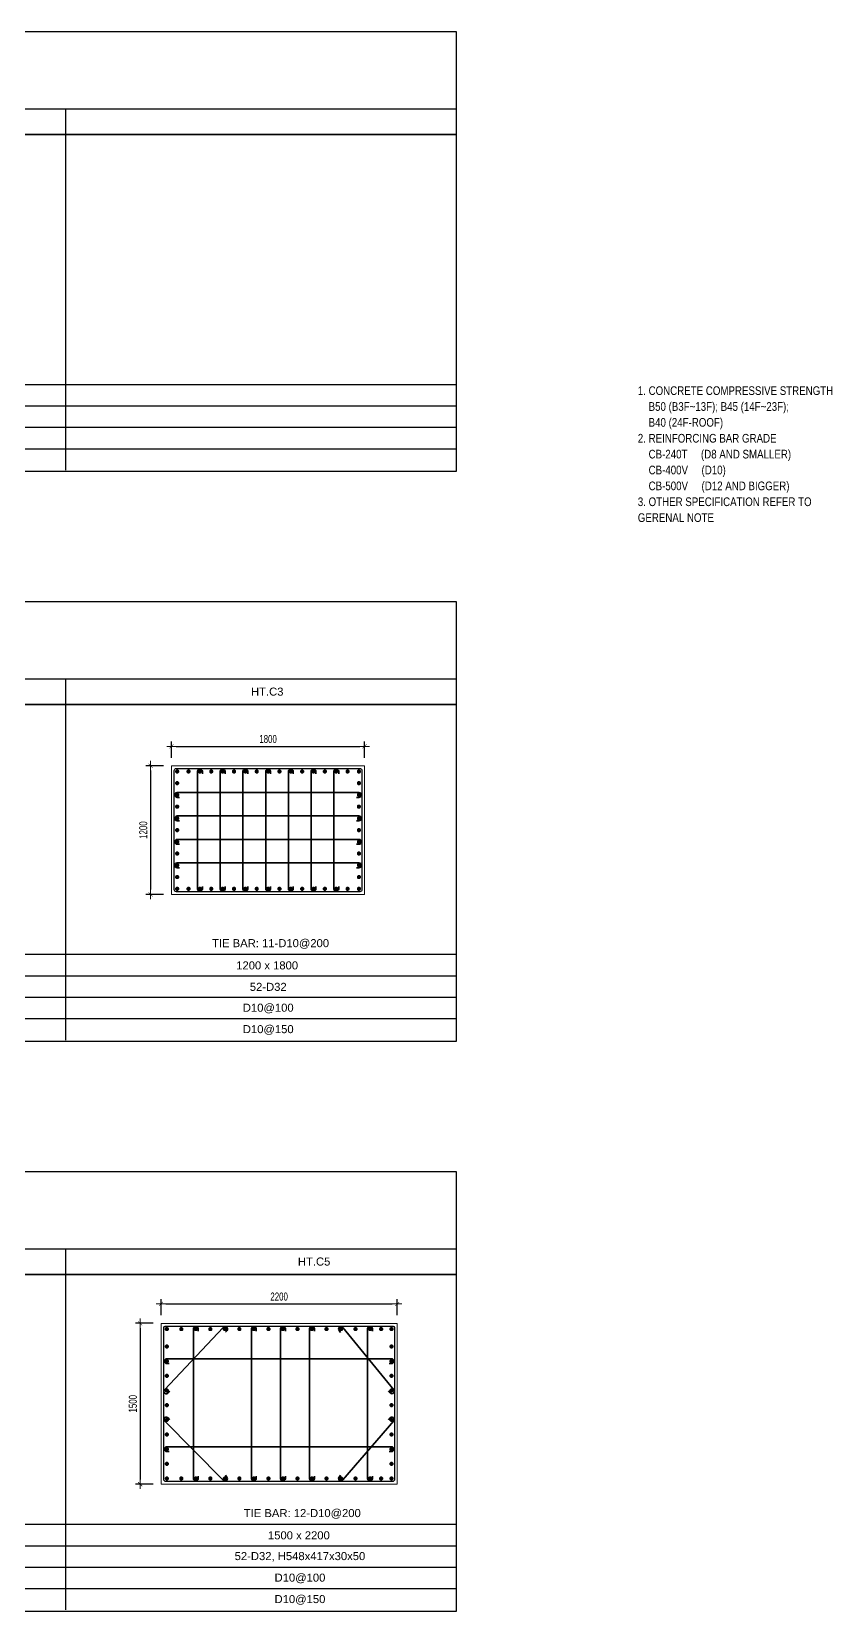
# Model space of a CAD drawing. Header units: millimetres. Extents: x 555829 to 578687, y 79229 to 95610.
# Drawn here: x 571224 to 578687, y 79893 to 94624 of the extents above; entities that cross this region are included whole.
import ezdxf
from ezdxf.enums import TextEntityAlignment as Align

# ---------------------------------------------------------------- set-up
doc = ezdxf.new("R2010")
doc.units = ezdxf.units.MM
doc.layers.get('Defpoints').update_dxf_attribs({"color": 151, "lineweight": 9})
for name, color, linetype in [('2', 2, 'Continuous'), ('A-ANNO-LEAD', 4, 'Continuous'), ('TIT1', 3, 'Continuous')]:
    doc.layers.add(name, color=color, linetype=linetype)
for name, color, linetype, lineweight in [('NDC_S_CONTINUOUS', 3, 'Continuous', 20), ('NDC_S_DIM', 1, 'Continuous', 15), ('NDC_S_REBAR', 4, 'Continuous', 35)]:
    doc.layers.add(name, color=color, linetype=linetype, lineweight=lineweight)
doc.styles.add('ARIAL', font='arial.ttf', dxfattribs={"width": 0.8})
doc.styles.add('NDC_ARIAL', font='arial.ttf', dxfattribs={"width": 0.85})
doc.styles.add('NDC_DIM', font='', dxfattribs={"width": 0.75})
doc.styles.get('NDC_DIM').set_extended_font_data('Dotum')
doc.dimstyles.new('NDC_dim_30', dxfattribs={"dimscale": 30, "dimtxt": 2.5, "dimasz": 1.5, "dimexe": 1.5, "dimexo": 2.5, "dimgap": 1, "dimtad": 1, "dimdec": 0, "dimzin": 0, "dimdsep": 46, "dimtxsty": 'NDC_DIM', "dimblk": 'DIMMARK', "dimcen": 0.09, "dimdle": 1.2, "dimclrd": 1, "dimclre": 1, "dimclrt": 3, "dimadec": 0, "dimazin": 0, "dimtfac": 1, "dimtdec": 0, "dimtix": 1, "dimtofl": 0, "dimtmove": 0, "dimatfit": 3, "dimfxl": 8, "dimfxlon": 1, "dimtolj": 1, "dimtzin": 0, "dimarcsym": 0})

# ---------------------------------------------------------------- blocks, each defined once
blk = doc.blocks.new('GN')
at = {"layer": 'TIT1', "insert": (0, 0), "char_height": 81, "width": 1996.3, "attachment_point": 1, "line_spacing_factor": 1.096296, "style": 'ARIAL'}
blk.add_mtext('\\A1;1. CONCRETE COMPRESSIVE STRENGTH\\P    B50 (B3F~13F); B45 (14F~23F); \\P    B40 (24F-ROOF)\\P2. REINFORCING BAR GRADE\\P    CB-240T     (D8 AND SMALLER)\\P    CB-400V     (D10)\\P    CB-500V     (D12 AND BIGGER)\\P3. OTHER SPECIFICATION REFER TO GERENAL NOTE ', dxfattribs=at)
blk = doc.blocks.new('DIMMARK')
at = {"layer": 'NDC_S_DIM', "color": 1}
blk.add_line((-1.5, 0), (1, 0), dxfattribs=at)
at = {"layer": 'NDC_S_DIM', "color": 2, "const_width": 0.1}
blk.add_lwpolyline([(-0.42, -0.42), (0.42, 0.42)], dxfattribs=at)
blk = doc.blocks.new('*D10')
at = {"layer": 'Defpoints', "color": 0, "ltscale": 40, "transparency": 16777216}
for p in [(574328, 87959), (572528, 87778), (574328, 87778)]:
    blk.add_point(p, dxfattribs=at)
at = {"layer": 'NDC_S_DIM', "color": 1, "lineweight": -2, "ltscale": 40, "transparency": 16777216}
for p, q in [((572528, 87853), (572528, 88004)), ((572573, 87959), (574283, 87959)), ((574328, 87853), (574328, 88004))]:
    blk.add_line(p, q, dxfattribs=at)
at = {"layer": 'NDC_S_DIM', "color": 1, "lineweight": -2, "ltscale": 40, "transparency": 16777216, "xscale": 45, "yscale": 45, "zscale": 45, "rotation": 180}
blk.add_blockref('DIMMARK', (572528, 87959), dxfattribs=at)
at = {"layer": 'NDC_S_DIM', "color": 1, "lineweight": -2, "ltscale": 40, "transparency": 16777216, "xscale": 45, "yscale": 45, "zscale": 45}
blk.add_blockref('DIMMARK', (574328, 87959), dxfattribs=at)
at = {"layer": 'NDC_S_DIM', "color": 3, "ltscale": 40, "transparency": 16777216, "insert": (573428, 88027), "char_height": 75, "attachment_point": 5, "style": 'NDC_DIM'}
blk.add_mtext('\\A1;1800', dxfattribs=at)
blk = doc.blocks.new('*D11')
at = {"layer": 'Defpoints', "color": 0, "ltscale": 40, "transparency": 16777216}
for p in [(572528, 87778), (572333, 86578), (572528, 86578)]:
    blk.add_point(p, dxfattribs=at)
at = {"layer": 'NDC_S_DIM', "color": 1, "lineweight": -2, "ltscale": 40, "transparency": 16777216}
for p, q in [((572453, 87778), (572288, 87778)), ((572333, 87733), (572333, 86623)), ((572453, 86578), (572288, 86578))]:
    blk.add_line(p, q, dxfattribs=at)
at = {"layer": 'NDC_S_DIM', "color": 1, "lineweight": -2, "ltscale": 40, "transparency": 16777216, "xscale": 45, "yscale": 45, "zscale": 45}
for p, rotation in [((572333, 87778), 90), ((572333, 86578), 270)]:
    blk.add_blockref('DIMMARK', p, dxfattribs=dict(at, rotation=rotation))
at = {"layer": 'NDC_S_DIM', "color": 3, "ltscale": 40, "transparency": 16777216, "insert": (572265, 87178), "char_height": 75, "attachment_point": 5, "rotation": 90, "style": 'NDC_DIM'}
blk.add_mtext('\\A1;1200', dxfattribs=at)
blk = doc.blocks.new('kata_block_THEP')
at = {"layer": 'NDC_S_REBAR', "color": 0}
for p, q in [((-0.5, 0), (0.5, 0)), ((-0.35, 0.35), (0.35, -0.35)), ((0.35, 0.35), (-0.35, -0.35)), ((0, 0.5), (0, -0.5))]:
    blk.add_line(p, q, dxfattribs=at)
at = {"layer": 'NDC_S_REBAR', "color": 0, "const_width": 0.0833}
blk.add_lwpolyline([(-0.5, 0, 1), (0.5, 0, 1), (-0.5, 0, 1)], format="xyb", dxfattribs=at)
blk = doc.blocks.new('*D17')
at = {"layer": 'Defpoints', "color": 0, "ltscale": 40, "transparency": 16777216}
for p in [(574631, 82760), (572431, 82579), (574631, 82579)]:
    blk.add_point(p, dxfattribs=at)
at = {"layer": 'NDC_S_DIM', "color": 1, "lineweight": -2, "ltscale": 40, "transparency": 16777216}
for p, q in [((572431, 82654), (572431, 82805)), ((574631, 82654), (574631, 82805)), ((572476, 82760), (574586, 82760))]:
    blk.add_line(p, q, dxfattribs=at)
at = {"layer": 'NDC_S_DIM', "color": 1, "lineweight": -2, "ltscale": 40, "transparency": 16777216, "xscale": 45, "yscale": 45, "zscale": 45, "rotation": 180}
blk.add_blockref('DIMMARK', (572431, 82760), dxfattribs=at)
at = {"layer": 'NDC_S_DIM', "color": 1, "lineweight": -2, "ltscale": 40, "transparency": 16777216, "xscale": 45, "yscale": 45, "zscale": 45}
blk.add_blockref('DIMMARK', (574631, 82760), dxfattribs=at)
at = {"layer": 'NDC_S_DIM', "color": 3, "ltscale": 40, "transparency": 16777216, "insert": (573531, 82828), "char_height": 75, "attachment_point": 5, "style": 'NDC_DIM'}
blk.add_mtext('\\A1;2200', dxfattribs=at)
blk = doc.blocks.new('*D18')
at = {"layer": 'Defpoints', "color": 0, "ltscale": 40, "transparency": 16777216}
for p in [(572431, 82579), (572236, 81079), (572431, 81079)]:
    blk.add_point(p, dxfattribs=at)
at = {"layer": 'NDC_S_DIM', "color": 1, "lineweight": -2, "ltscale": 40, "transparency": 16777216}
for p, q in [((572356, 82579), (572191, 82579)), ((572236, 82534), (572236, 81124)), ((572356, 81079), (572191, 81079))]:
    blk.add_line(p, q, dxfattribs=at)
at = {"layer": 'NDC_S_DIM', "color": 1, "lineweight": -2, "ltscale": 40, "transparency": 16777216, "xscale": 45, "yscale": 45, "zscale": 45}
for p, rotation in [((572236, 82579), 90), ((572236, 81079), 270)]:
    blk.add_blockref('DIMMARK', p, dxfattribs=dict(at, rotation=rotation))
at = {"layer": 'NDC_S_DIM', "color": 3, "ltscale": 40, "transparency": 16777216, "insert": (572168, 81829), "char_height": 75, "attachment_point": 5, "rotation": 90, "style": 'NDC_DIM'}
blk.add_mtext('\\A1;1500', dxfattribs=at)

msp = doc.modelspace()

# ---------------------------------------------------------------- linework, layer by layer
at = {"layer": 'A-ANNO-LEAD'}
for points in [[(563155.6, 94623.7), (575181.1, 94623.7), (575181.1, 90521.4), (563155.6, 90521.4)], [(563155, 89309.3), (575180.5, 89309.3), (575180.5, 85207), (563155, 85207)], [(563154.4, 83994.9), (575179.9, 83994.9), (575179.9, 79892.6), (563154.4, 79892.6)]]:
    msp.add_lwpolyline(points, close=True, dxfattribs=at)
at = {"layer": 'NDC_S_CONTINUOUS', "ltscale": 70}
for points in [[(574328.1, 87777.8), (574328.1, 86577.8), (572528.1, 86577.8), (572528.1, 87777.8), (574328.1, 87777.8)], [(574631.2, 82578.7), (574631.2, 81078.7), (572431.2, 81078.7), (572431.2, 82578.7), (574631.2, 82578.7)]]:
    msp.add_lwpolyline(points, dxfattribs=at)
at = {"layer": 'NDC_S_REBAR', "lineweight": -2, "ltscale": 1000}
for points in [[(574303.1, 87732.8), (574303.1, 86622.8, -0.4142136), (574283.1, 86602.8), (572573.1, 86602.8, -0.4142136), (572553.1, 86622.8), (572553.1, 87732.8, -0.4142136), (572573.1, 87752.8), (574283.1, 87752.8, -0.4142136)], [(574606.2, 82533.7), (574606.2, 81123.7, -0.4142136), (574586.2, 81103.7), (572476.2, 81103.7, -0.4142136), (572456.2, 81123.7), (572456.2, 82533.7, -0.4142136), (572476.2, 82553.7), (574586.2, 82553.7, -0.4142136)]]:
    msp.add_lwpolyline(points, format="xyb", close=True, dxfattribs=at)
at = {"layer": 'NDC_S_REBAR'}
for points in [[(572815.4, 86651.4), (572815.4, 86629.3, -1), (572770.4, 86629.3), (572770.4, 87724.8, -1), (572815.4, 87724.8), (572815.4, 87702.6)], [(573027.1, 86651.4), (573027.1, 86629.3, -1), (572982.1, 86629.3), (572982.1, 87724.8, -1), (573027.1, 87724.8), (573027.1, 87702.6)], [(573238.9, 86651.4), (573238.9, 86629.3, -1), (573193.9, 86629.3), (573193.9, 87724.8, -1), (573238.9, 87724.8), (573238.9, 87702.6)], [(573450.6, 86651.4), (573450.6, 86629.3, -1), (573405.6, 86629.3), (573405.6, 87724.8, -1), (573450.6, 87724.8), (573450.6, 87702.6)], [(573662.4, 86651.4), (573662.4, 86629.3, -1), (573617.4, 86629.3), (573617.4, 87724.8, -1), (573662.4, 87724.8), (573662.4, 87702.6)], [(573874.1, 86651.4), (573874.1, 86629.3, -1), (573829.1, 86629.3), (573829.1, 87724.8, -1), (573874.1, 87724.8), (573874.1, 87702.6)], [(574085.9, 86651.4), (574085.9, 86629.3, -1), (574040.9, 86629.3), (574040.9, 87724.8, -1), (574085.9, 87724.8), (574085.9, 87702.6)], [(572603.3, 87483.4), (572581.1, 87483.4, -1), (572581.1, 87528.5), (574275.1, 87528.5, -1), (574275.1, 87483.4), (574253, 87483.4)], [(572603.3, 87264.6), (572581.1, 87264.6, -1), (572581.1, 87309.7), (574275.1, 87309.7, -1), (574275.1, 87264.6), (574253, 87264.6)], [(572603.3, 87045.8), (572581.1, 87045.8, -1), (572581.1, 87090.9), (574275.1, 87090.9, -1), (574275.1, 87045.8), (574253, 87045.8)], [(572603.3, 86827), (572581.1, 86827, -1), (572581.1, 86872.1), (574275.1, 86872.1, -1), (574275.1, 86827), (574253, 86827)], [(572510.9, 81948.9), (572497.7, 81931.1, -1), (572461.5, 81958), (573009.9, 82540.3, -1), (573046, 82513.4), (573032.7, 82495.7)], [(572777.3, 81153.8), (572777.3, 81131.7, -1), (572732.3, 81131.7), (572732.3, 82527.2, -1), (572777.3, 82527.2), (572777.3, 82505.1)], [(573318.5, 81153.8), (573318.5, 81131.7, -1), (573273.4, 81131.7), (573273.4, 82527.2, -1), (573318.5, 82527.2), (573318.5, 82505.1)], [(573589, 81153.8), (573589, 81131.7, -1), (573544, 81131.7), (573544, 82527.2, -1), (573589, 82527.2), (573589, 82505.1)], [(573859.6, 81153.8), (573859.6, 81131.7, -1), (573814.6, 81131.7), (573814.6, 82527.2, -1), (573859.6, 82527.2), (573859.6, 82505.1)], [(574551.6, 81948.9), (574564.8, 81931.1, 1), (574600.9, 81958), (574125.7, 82539.2, 1), (574089.6, 82512.3), (574102.8, 82494.5)], [(574400.8, 81153.8), (574400.8, 81131.7, -1), (574355.7, 81131.7), (574355.7, 82527.2, -1), (574400.8, 82527.2), (574400.8, 82505.1)], [(572506.4, 82203.2), (572484.2, 82203.2, -1), (572484.2, 82248.2), (574578.2, 82248.2, -1), (574578.2, 82203.2), (574556.1, 82203.2)], [(572510.9, 81678.4), (572497.7, 81696.1, 1), (572461.5, 81669.2), (573008.5, 81117.1, 1), (573044.6, 81144), (573031.4, 81161.8)], [(574551.6, 81678.4), (574564.8, 81696.1, -1), (574600.9, 81669.2), (574125.7, 81118.3, -1), (574089.6, 81145.2), (574102.8, 81162.9)], [(572506.4, 81382.7), (572484.2, 81382.7, -1), (572484.2, 81427.7), (574578.2, 81427.7, -1), (574578.2, 81382.7), (574556.1, 81382.7)]]:
    msp.add_lwpolyline(points, format="xyb", dxfattribs=at)
at = {"layer": 'TIT1', "color": 2}
for p, q in [((563155, 93903.7), (575181.1, 93903.7)), ((563154.4, 88589.3), (575180.5, 88589.3)), ((563154.4, 83274.9), (575180.5, 83274.9))]:
    msp.add_line(p, q, dxfattribs=at)
at = {"layer": 'TIT1'}
for p, q in [((571541.2, 93903.7), (571541.2, 90534.5)), ((575181.1, 93903.7), (575181.1, 90534.5)), ((563155, 93663.7), (575181.1, 93663.7)), ((575181.1, 93663.7), (563155, 93663.7)), ((575181.1, 93663.7), (563155, 93663.7)), ((571540.6, 88589.3), (571540.6, 85220.1)), ((575180.5, 88589.3), (575180.5, 85220.1)), ((563154.4, 88349.3), (575180.5, 88349.3)), ((575180.5, 88349.3), (563154.4, 88349.3)), ((575180.5, 88349.3), (563154.4, 88349.3)), ((571540.6, 83274.9), (571540.6, 79905.7)), ((575180.5, 83274.9), (575180.5, 79905.7)), ((563154.4, 83034.9), (575180.5, 83034.9)), ((575180.5, 83034.9), (563154.4, 83034.9)), ((575180.5, 83034.9), (563154.4, 83034.9))]:
    msp.add_line(p, q, dxfattribs=at)
at = {"layer": 'TIT1', "color": 8}
for p, q in [((575181.1, 91331), (563782.9, 91331)), ((575181.1, 91131), (563782.9, 91131)), ((575181.1, 90931), (563782.9, 90931)), ((575181.1, 90731), (564212.1, 90731)), ((575180.5, 86016.6), (563782.3, 86016.6)), ((575180.5, 85816.6), (563782.3, 85816.6)), ((575180.5, 85616.6), (563782.3, 85616.6)), ((575180.5, 85416.6), (564211.5, 85416.6)), ((575180.5, 80702.2), (563782.3, 80702.2)), ((575180.5, 80502.2), (563782.3, 80502.2)), ((575180.5, 80302.2), (563782.3, 80302.2)), ((575180.5, 80102.2), (564211.5, 80102.2))]:
    msp.add_line(p, q, dxfattribs=at)

# ---------------------------------------------------------------- block references
at = {"layer": '2', "yscale": 36, "zscale": 36}
for p, xscale, rotation in [((572581.1, 87724.8), -36, 90), ((572687, 87724.8), -36, 90), ((572792.9, 87724.8), -36, 90), ((572898.8, 87724.8), -36, 90), ((573004.6, 87724.8), -36, 90), ((573110.5, 87724.8), -36, 90), ((573216.4, 87724.8), -36, 90), ((573322.3, 87724.8), -36, 90), ((573428.1, 87724.8), -36, 90), ((573534, 87724.8), -36, 90), ((573639.9, 87724.8), -36, 90), ((573745.8, 87724.8), -36, 90), ((573851.6, 87724.8), -36, 90), ((573957.5, 87724.8), -36, 90), ((574063.4, 87724.8), -36, 90), ((574169.3, 87724.8), -36, 90), ((574275.1, 87724.8), 36, 270), ((572581.1, 87615.4), -36, 90), ((572581.1, 87506), -36, 90), ((574275.1, 87615.4), 36, 270), ((574275.1, 87506), 36, 270), ((572581.1, 87396.6), -36, 90), ((574275.1, 87396.6), 36, 270), ((572581.1, 87287.2), -36, 90), ((574275.1, 87287.2), 36, 270), ((572581.1, 87177.8), -36, 90), ((572581.1, 87068.4), -36, 90), ((574275.1, 87177.8), 36, 270), ((574275.1, 87068.4), 36, 270), ((572581.1, 86959), -36, 90), ((574275.1, 86959), 36, 270), ((572581.1, 86849.6), -36, 90), ((574275.1, 86849.6), 36, 270), ((572581.1, 86740.2), -36, 90), ((572581.1, 86630.8), 36, 90), ((572687, 86630.8), 36, 90), ((572792.9, 86630.8), 36, 90), ((572898.8, 86630.8), 36, 90), ((573004.6, 86630.8), 36, 90), ((573110.5, 86630.8), 36, 90), ((573216.4, 86630.8), 36, 90), ((573322.3, 86630.8), 36, 90), ((573428.1, 86630.8), 36, 90), ((573534, 86630.8), 36, 90), ((573639.9, 86630.8), 36, 90), ((573745.8, 86630.8), 36, 90), ((573851.6, 86630.8), 36, 90), ((573957.5, 86630.8), 36, 90), ((574063.4, 86630.8), 36, 90), ((574169.3, 86630.8), 36, 90), ((574275.1, 86740.2), 36, 270), ((574275.1, 86630.8), -36, 270), ((572484.2, 82525.7), -36, 90), ((572619.5, 82525.7), -36, 90), ((572754.8, 82525.7), -36, 90), ((572890.1, 82525.7), -36, 90), ((573025.4, 82525.7), -36, 90), ((573160.7, 82525.7), -36, 90), ((573296, 82525.7), -36, 90), ((573431.2, 82525.7), -36, 90), ((573566.5, 82525.7), -36, 90), ((573701.8, 82525.7), -36, 90), ((573837.1, 82525.7), -36, 90), ((573972.4, 82525.7), -36, 90), ((574107.7, 82525.7), -36, 90), ((574243, 82525.7), -36, 90), ((574378.2, 82525.7), -36, 90), ((574481.3, 82525.7), -36, 90), ((574578.2, 82525.7), 36, 270), ((572484.2, 82362.5), -36, 90), ((574578.2, 82362.5), 36, 270), ((572484.2, 82225.7), -36, 90), ((574578.2, 82225.7), 36, 270), ((572484.2, 82089), -36, 90), ((574578.2, 82089), 36, 270), ((572484.2, 81952.2), -36, 90), ((574578.2, 81952.2), 36, 270), ((572484.2, 81815.5), -36, 90), ((574578.2, 81815.5), 36, 270), ((572484.2, 81678.7), -36, 90), ((574578.2, 81678.7), 36, 270), ((572484.2, 81542), -36, 90), ((574578.2, 81542), 36, 270), ((572484.2, 81405.2), -36, 90), ((574578.2, 81405.2), 36, 270), ((572484.2, 81268.5), -36, 90), ((574578.2, 81268.5), 36, 270), ((572484.2, 81131.7), 36, 90), ((572619.5, 81131.7), 36, 90), ((572754.8, 81131.7), 36, 90), ((572890.1, 81131.7), 36, 90), ((573025.4, 81131.7), 36, 90), ((573160.7, 81131.7), 36, 90), ((573296, 81131.7), 36, 90), ((573431.2, 81131.7), 36, 90), ((573566.5, 81131.7), 36, 90), ((573701.8, 81131.7), 36, 90), ((573837.1, 81131.7), 36, 90), ((573972.4, 81131.7), 36, 90), ((574107.7, 81131.7), 36, 90), ((574243, 81131.7), 36, 90), ((574378.2, 81131.7), 36, 90), ((574481.3, 81131.7), 36, 90), ((574578.2, 81131.7), -36, 270)]:
    msp.add_blockref('kata_block_THEP', p, dxfattribs=dict(at, xscale=xscale, rotation=rotation))
at = {"layer": 'NDC_S_DIM'}
msp.add_blockref('GN', (576873.8, 91316.4), dxfattribs=at)

# ---------------------------------------------------------------- texts
at = {"layer": 'TIT1', "color": 2, "style": 'NDC_ARIAL'}
for s, p in [('HT.C3', (573420, 88469.3)), ('HT.C5', (573857.1, 83154.9))]:
    msp.add_text(s, height=75, dxfattribs=at).set_placement(p, align=Align.MIDDLE)
at = {"layer": 'TIT1', "style": 'NDC_ARIAL'}
for s, p in [('TIE BAR: 11-D10@200', (573451.3, 86118.3)), ('1200 x 1800', (573419.5, 85916.4)), ('52-D32', (573429.5, 85716.4)), ('D10@100', (573429.5, 85516.4)), ('D10@150', (573429.5, 85316.4)), ('TIE BAR: 12-D10@200', (573746.9, 80803.9)), ('1500 x 2200', (573715.1, 80602)), ('52-D32, H548x417x30x50', (573725.2, 80402)), ('D10@100', (573725.2, 80202)), ('D10@150', (573725.2, 80002))]:
    msp.add_text(s, height=75, dxfattribs=at).set_placement(p, align=Align.MIDDLE)

# ---------------------------------------------------------------- dimensions: what is measured, and where the dimension line sits
at = {"layer": 'NDC_S_DIM', "ltscale": 40}
for base, p1, p2, picture, middle in [((574328.1, 87959.3), (572528.1, 87777.8), (574328.1, 87777.8), '*D10', (573428.1, 88026.9)), ((574631.2, 82760.3), (572431.2, 82578.7), (574631.2, 82578.7), '*D17', (573531.2, 82827.8))]:
    dim = msp.add_linear_dim(base=base, p1=p1, p2=p2, dimstyle='NDC_dim_30', dxfattribs=at)
    dim.commit()
    dim.dimension.update_dxf_attribs({"geometry": picture, "text_midpoint": middle})
for base, p1, p2, picture, middle in [((572332.8, 86577.8), (572528.1, 87777.8), (572528.1, 86577.8), '*D11', (572265.2, 87177.8)), ((572235.9, 81078.7), (572431.2, 82578.7), (572431.2, 81078.7), '*D18', (572168.3, 81828.7))]:
    dim = msp.add_linear_dim(base=base, p1=p1, p2=p2, angle=90, dimstyle='NDC_dim_30', dxfattribs=at)
    dim.commit()
    dim.dimension.update_dxf_attribs({"geometry": picture, "text_midpoint": middle})

doc.saveas('drawing.dxf')
